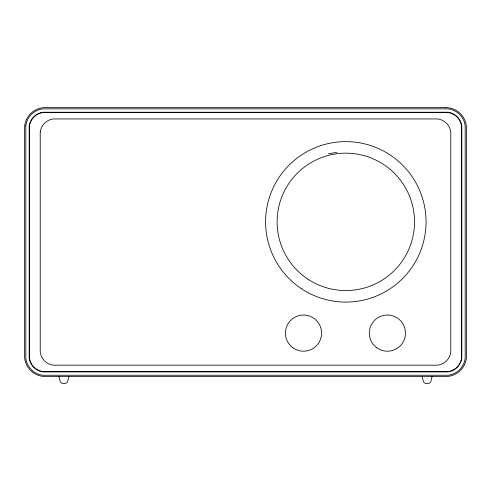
<?xml version="1.0" encoding="UTF-8"?>
<svg xmlns="http://www.w3.org/2000/svg" width="491" height="491" viewBox="0 0 491 491"><rect width="100%" height="100%" fill="white"/><g stroke="black" fill="none" stroke-linecap="round" stroke-linejoin="round"><path stroke-width="0.74" d="M68.887 376.523L67.494 382.023L65.726 383.397L62.087 383.397L60.319 382.023L58.926 376.523M432.074 376.523L430.681 382.023L428.913 383.397L425.274 383.397L423.506 382.023L422.113 376.523M328.375 153.91L337.029 152.259M25.82 125.678L25.82 358.448A19.523 19.523 0 0 0 42.625 375.253L448.375 375.253A19.523 19.523 0 0 0 465.18 358.448L465.18 125.678A19.523 19.523 0 0 0 448.375 108.867L42.625 108.867A19.523 19.523 0 0 0 25.82 125.678M29.178 126.119L29.178 358.007A16.135 16.135 0 0 0 43.067 371.896L447.933 371.896A16.135 16.135 0 0 0 461.822 358.007L461.822 126.119A16.135 16.135 0 0 0 447.933 112.23L43.067 112.23A16.135 16.135 0 0 0 29.178 126.119M29.411 126.15L29.411 357.976A15.902 15.902 0 0 0 43.098 371.662L447.902 371.662A15.902 15.902 0 0 0 461.589 357.976L461.589 126.15A15.902 15.902 0 0 0 447.902 112.464L43.098 112.464A15.902 15.902 0 0 0 29.411 126.15M40.219 131.944L40.219 352.176A15.104 15.104 0 0 0 53.218 365.181L437.782 365.181A15.104 15.104 0 0 0 450.781 352.176L450.781 131.944A15.104 15.104 0 0 0 437.782 118.945L53.218 118.945A15.104 15.104 0 0 0 40.219 131.944M445.822 107.603L45.178 107.603A20.628 20.628 0 0 0 24.55 128.225L24.55 355.901A20.628 20.628 0 0 0 45.178 376.523L445.822 376.523A20.628 20.628 0 0 0 466.45 355.901L466.45 128.225A20.628 20.628 0 0 0 445.822 107.603M292.882 347.751A18.081 18.081 0 0 0 321.495 335.009A18.081 18.081 0 0 0 296.159 316.597A18.081 18.081 0 0 0 292.882 347.751M376.757 347.751A18.081 18.081 0 0 0 405.376 335.009A18.081 18.081 0 0 0 380.034 316.597A18.081 18.081 0 0 0 376.757 347.751M307.802 279.084A68.703 68.703 0 0 0 414.392 226.173A68.703 68.703 0 0 0 315.277 160.318A68.703 68.703 0 0 0 307.802 279.084M301.425 288.683A80.223 80.223 0 0 0 425.893 226.897A80.223 80.223 0 0 0 310.152 150.001A80.223 80.223 0 0 0 301.425 288.683"/></g></svg>
